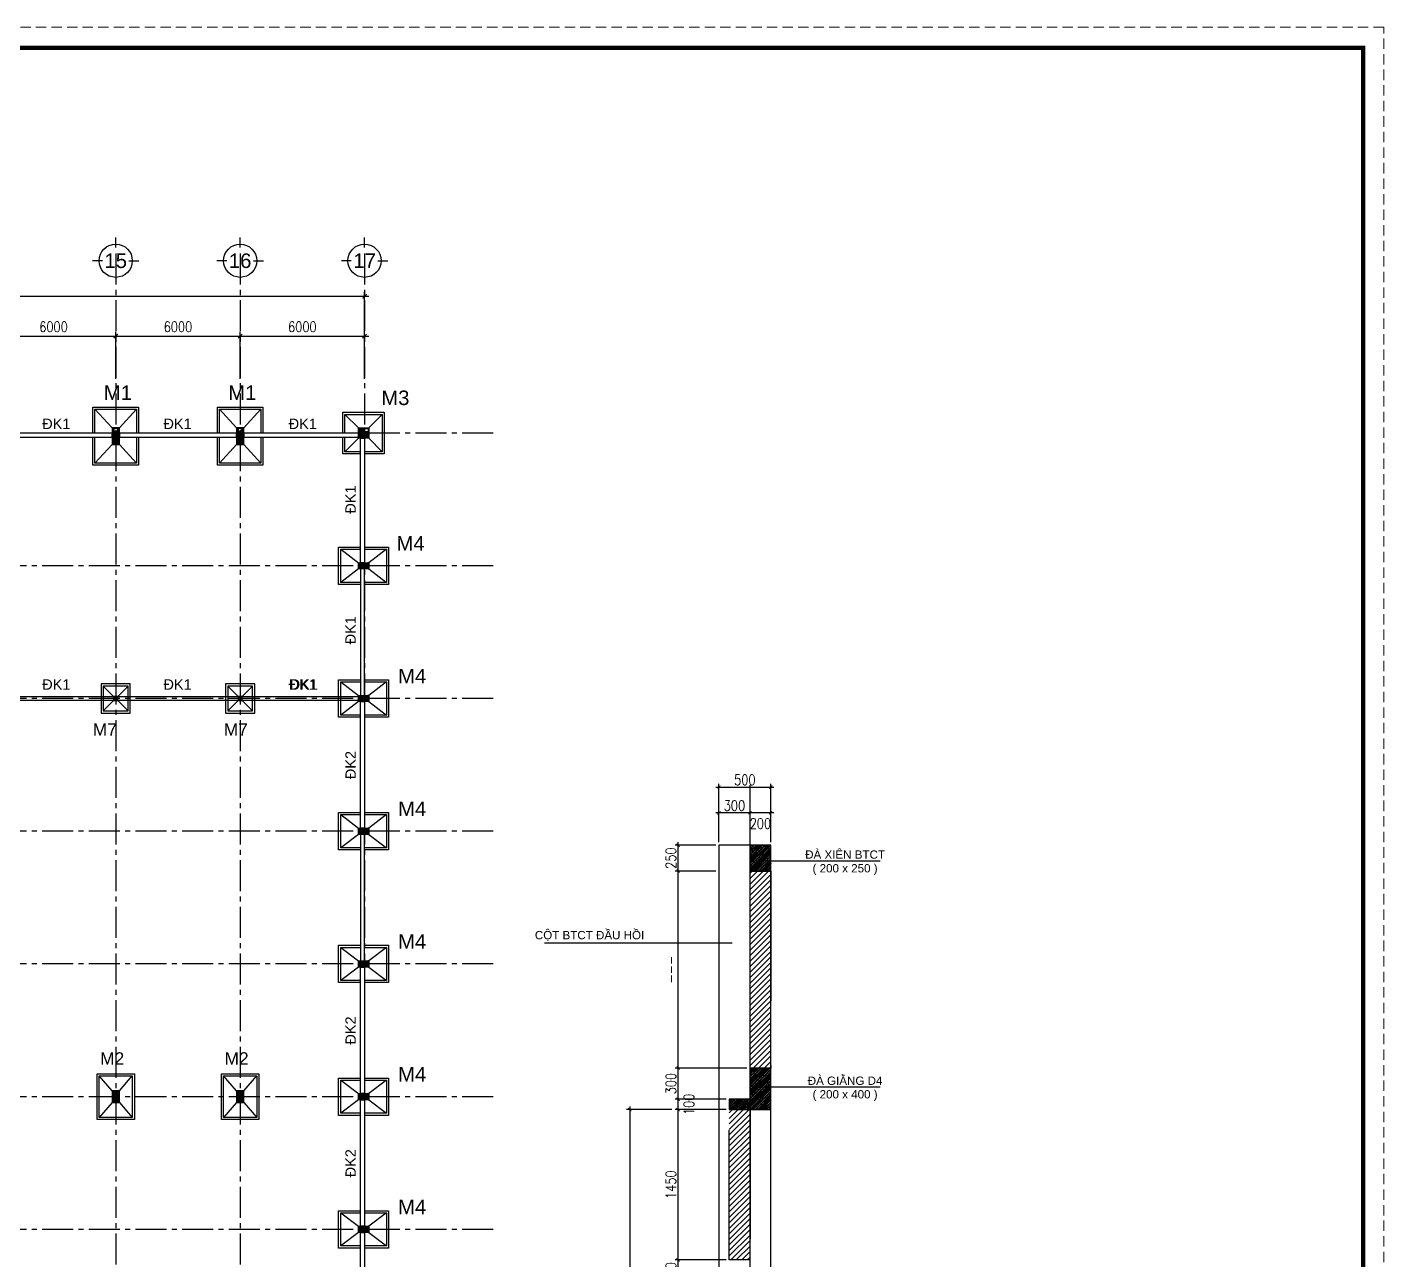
# Model space of a CAD drawing. Header units: inches. Extents: x 651127 to 1529722, y 768575 to 1021311.
# Drawn here: x 753903 to 819327, y 831497 to 890941 of the extents above; entities that cross this region are included whole.
import ezdxf
from ezdxf.enums import TextEntityAlignment as Align

# ---------------------------------------------------------------- set-up
doc = ezdxf.new("R2010")
doc.units = ezdxf.units.IN
doc.header["$LTSCALE"] = 1000
doc.header["$MEASUREMENT"] = 0
for name, pattern in [('CENTER2', [1.125, 0.75, -0.125, 0.125, -0.125]), ('DASHDOT', [25.4, 12.7, -6.35, 0, -6.35]), ('HIDDEN', [0.375, 0.25, -0.125])]:
    doc.linetypes.add(name, pattern=pattern)
doc.layers.get('DEFPOINTS').update_dxf_attribs({"color": 8, "lineweight": 9})
for name, color, linetype in [('DWGshare.com_1', 7, 'Continuous'), ('DWGshare.com_10', 7, 'Continuous'), ('DWGshare.com_11', 143, 'Continuous'), ('DWGshare.com_15', 1, 'Continuous'), ('DWGshare.com_16', 2, 'Continuous'), ('DWGshare.com_19', 136, 'Continuous'), ('DWGshare.com_25', 154, 'Continuous'), ('DWGshare.com_3', 7, 'Continuous'), ('DWGshare.com_4', 8, 'CENTER2'), ('DWGshare.com_43', 61, 'HIDDEN'), ('DWGshare.com_6', 40, 'Continuous')]:
    doc.layers.add(name, color=color, linetype=linetype)
doc.layers.add('DWGshare.com_23', color=147, linetype='Continuous', lineweight=0)
doc.styles.add('DWGshare.com_14', font='romans.shx', dxfattribs={"width": 0.8})
doc.styles.add('DWGshare.com_2', font='VHELVEB.TTF')
doc.styles.add('DWGshare.com_4', font='romans.shx', dxfattribs={"width": 0.8})
doc.styles.add('DWGshare.com_6', font='VHELVEN.TTF')
doc.styles.add('DWGshare.com_8', font='VHELVEB.TTF')
doc.dimstyles.new('DWGshare.com_12', dxfattribs={"dimscale": 100, "dimtxt": 2, "dimasz": 1.5, "dimexe": 1.5, "dimexo": 1.5, "dimgap": 1, "dimtad": 1, "dimdec": 0, "dimlfac": 0.2, "dimzin": 0, "dimdsep": 46, "dimtxsty": 'DWGshare.com_14', "dimblk": 'DWGshare.com_1', "dimcen": 3, "dimdle": 1.5, "dimclrd": 256, "dimclre": 256, "dimclrt": 7, "dimadec": 0, "dimazin": 0, "dimtfac": 1, "dimtdec": 0, "dimtix": 1, "dimtmove": 2, "dimatfit": 3, "dimfxl": 1, "dimtolj": 1, "dimtzin": 0, "dimarcsym": 0})
doc.dimstyles.new('DWGshare.com_5', dxfattribs={"dimscale": 200, "dimtxt": 2.5, "dimasz": 1, "dimexe": 1, "dimexo": 1.5, "dimgap": 1, "dimtad": 1, "dimdec": 0, "dimzin": 0, "dimdsep": 46, "dimtxsty": 'DWGshare.com_4', "dimblk": 'DWGshare.com_1', "dimcen": 1.5, "dimdle": 1, "dimclrd": 256, "dimclre": 256, "dimclrt": 7, "dimadec": 0, "dimazin": 0, "dimtfac": 1, "dimtdec": 0, "dimtix": 1, "dimtmove": 2, "dimatfit": 3, "dimfxl": 1, "dimtolj": 1, "dimtzin": 0, "dimarcsym": 0})
pattern_1 = [(315, (1266211.912, 838424.317), (-26.5165043, -26.5165043), [])]

# ---------------------------------------------------------------- blocks, each defined once
blk = doc.blocks.new('DWGshare.com_1')
at = {"color": 0, "linetype": 'ByBlock', "const_width": 0.3}
blk.add_lwpolyline([(-0.5, -0.5), (0.5, 0.5)], dxfattribs=at)
blk = doc.blocks.new('*D93')
at = {"layer": 'DEFPOINTS', "color": 0, "transparency": 16777216}
for p in [(770175, 877960), (770175, 873975), (674175, 872456)]:
    blk.add_point(p, dxfattribs=at)
at = {"layer": 'DWGshare.com_23', "lineweight": -2, "transparency": 16777216}
for p, q in [((674175, 872756), (674175, 878160)), ((770175, 874275), (770175, 878160)), ((673975, 877960), (770375, 877960))]:
    blk.add_line(p, q, dxfattribs=at)
at = {"layer": 'DWGshare.com_23', "lineweight": -2, "transparency": 16777216, "xscale": 200, "yscale": 200, "zscale": 200, "rotation": 180}
blk.add_blockref('DWGshare.com_1', (674175, 877960), dxfattribs=at)
at = {"layer": 'DWGshare.com_23', "lineweight": -2, "transparency": 16777216, "xscale": 200, "yscale": 200, "zscale": 200}
blk.add_blockref('DWGshare.com_1', (770175, 877960), dxfattribs=at)
at = {"layer": 'DWGshare.com_23', "color": 7, "transparency": 16777216, "insert": (737520, 878517), "char_height": 500, "attachment_point": 5, "style": 'DWGshare.com_4'}
blk.add_mtext('\\A1;96000', dxfattribs=at)
blk = doc.blocks.new('*D104')
at = {"layer": 'DEFPOINTS', "color": 0, "transparency": 16777216}
for p in [(758175, 876041), (752175, 873675), (758175, 873675)]:
    blk.add_point(p, dxfattribs=at)
at = {"layer": 'DWGshare.com_23', "lineweight": -2, "transparency": 16777216}
for p, q in [((751975, 876041), (758375, 876041)), ((752175, 873975), (752175, 876241)), ((758175, 873975), (758175, 876241))]:
    blk.add_line(p, q, dxfattribs=at)
at = {"layer": 'DWGshare.com_23', "lineweight": -2, "transparency": 16777216, "xscale": 200, "yscale": 200, "zscale": 200, "rotation": 180}
blk.add_blockref('DWGshare.com_1', (752175, 876041), dxfattribs=at)
at = {"layer": 'DWGshare.com_23', "lineweight": -2, "transparency": 16777216, "xscale": 200, "yscale": 200, "zscale": 200}
blk.add_blockref('DWGshare.com_1', (758175, 876041), dxfattribs=at)
at = {"layer": 'DWGshare.com_23', "color": 7, "transparency": 16777216, "insert": (755175, 876491), "char_height": 500, "attachment_point": 5, "style": 'DWGshare.com_4'}
blk.add_mtext('\\A1;6000', dxfattribs=at)
blk = doc.blocks.new('*D105')
at = {"layer": 'DEFPOINTS', "color": 0, "transparency": 16777216}
for p in [(764175, 876041), (758175, 873675), (764175, 873675)]:
    blk.add_point(p, dxfattribs=at)
at = {"layer": 'DWGshare.com_23', "lineweight": -2, "transparency": 16777216}
for p, q in [((757975, 876041), (764375, 876041)), ((758175, 873975), (758175, 876241)), ((764175, 873975), (764175, 876241))]:
    blk.add_line(p, q, dxfattribs=at)
at = {"layer": 'DWGshare.com_23', "lineweight": -2, "transparency": 16777216, "xscale": 200, "yscale": 200, "zscale": 200, "rotation": 180}
blk.add_blockref('DWGshare.com_1', (758175, 876041), dxfattribs=at)
at = {"layer": 'DWGshare.com_23', "lineweight": -2, "transparency": 16777216, "xscale": 200, "yscale": 200, "zscale": 200}
blk.add_blockref('DWGshare.com_1', (764175, 876041), dxfattribs=at)
at = {"layer": 'DWGshare.com_23', "color": 7, "transparency": 16777216, "insert": (761175, 876491), "char_height": 500, "attachment_point": 5, "style": 'DWGshare.com_4'}
blk.add_mtext('\\A1;6000', dxfattribs=at)
blk = doc.blocks.new('*D106')
at = {"layer": 'DEFPOINTS', "color": 0, "transparency": 16777216}
for p in [(770175, 876041), (764175, 873675), (770175, 873675)]:
    blk.add_point(p, dxfattribs=at)
at = {"layer": 'DWGshare.com_23', "lineweight": -2, "transparency": 16777216}
for p, q in [((763975, 876041), (770375, 876041)), ((764175, 873975), (764175, 876241)), ((770175, 873975), (770175, 876241))]:
    blk.add_line(p, q, dxfattribs=at)
at = {"layer": 'DWGshare.com_23', "lineweight": -2, "transparency": 16777216, "xscale": 200, "yscale": 200, "zscale": 200, "rotation": 180}
blk.add_blockref('DWGshare.com_1', (764175, 876041), dxfattribs=at)
at = {"layer": 'DWGshare.com_23', "lineweight": -2, "transparency": 16777216, "xscale": 200, "yscale": 200, "zscale": 200}
blk.add_blockref('DWGshare.com_1', (770175, 876041), dxfattribs=at)
at = {"layer": 'DWGshare.com_23', "color": 7, "transparency": 16777216, "insert": (767175, 876491), "char_height": 500, "attachment_point": 5, "style": 'DWGshare.com_4'}
blk.add_mtext('\\A1;6000', dxfattribs=at)
blk = doc.blocks.new('DWGshare.com_2')
for p, q in [((0, 320), (0, 560)), ((-320, 0), (-560, 0)), ((320, 0), (560, 0)), ((0, -320), (0, -560))]:
    blk.add_line(p, q)
blk.add_circle((0, 0), 400)
at = {"linetype": 'Continuous', "style": 'DWGshare.com_2'}
blk.add_attdef('2', text='', height=350, dxfattribs=at).set_placement((0, 0), align=Align.MIDDLE_CENTER)
blk = doc.blocks.new('*D1251')
at = {"layer": 'DEFPOINTS', "color": 0, "transparency": 16777216}
for p in [(785294, 831497), (787761, 831497), (787761, 830247)]:
    blk.add_point(p, dxfattribs=at)
at = {"layer": 'DWGshare.com_19', "lineweight": -2, "transparency": 16777216}
for p, q in [((785294, 830097), (785294, 831647)), ((787611, 831497), (785144, 831497)), ((787611, 830247), (785144, 830247))]:
    blk.add_line(p, q, dxfattribs=at)
at = {"layer": 'DWGshare.com_19', "lineweight": -2, "transparency": 16777216, "xscale": 150, "yscale": 150, "zscale": 150}
for p, rotation in [((785294, 831497), 90), ((785294, 830247), 270)]:
    blk.add_blockref('DWGshare.com_1', p, dxfattribs=dict(at, rotation=rotation))
at = {"layer": 'DWGshare.com_19', "color": 7, "transparency": 16777216, "insert": (784944, 830872), "char_height": 500, "attachment_point": 5, "rotation": 90, "style": 'DWGshare.com_14'}
blk.add_mtext('\\A1;250', dxfattribs=at)
blk = doc.blocks.new('*D1252')
at = {"layer": 'DEFPOINTS', "color": 0, "transparency": 16777216}
for p in [(785294, 838747), (787761, 838747), (787761, 831497)]:
    blk.add_point(p, dxfattribs=at)
at = {"layer": 'DWGshare.com_19', "lineweight": -2, "transparency": 16777216}
for p, q in [((787611, 838747), (785144, 838747)), ((785294, 831347), (785294, 838897)), ((787611, 831497), (785144, 831497))]:
    blk.add_line(p, q, dxfattribs=at)
at = {"layer": 'DWGshare.com_19', "lineweight": -2, "transparency": 16777216, "xscale": 150, "yscale": 150, "zscale": 150}
for p, rotation in [((785294, 838747), 90), ((785294, 831497), 270)]:
    blk.add_blockref('DWGshare.com_1', p, dxfattribs=dict(at, rotation=rotation))
at = {"layer": 'DWGshare.com_19', "color": 7, "transparency": 16777216, "insert": (784944, 835122), "char_height": 500, "attachment_point": 5, "rotation": 90, "style": 'DWGshare.com_14'}
blk.add_mtext('\\A1;1450', dxfattribs=at)
blk = doc.blocks.new('*D1259')
at = {"layer": 'DEFPOINTS', "color": 0, "transparency": 16777216}
for p in [(785294, 839247), (787761, 839247), (787761, 838747)]:
    blk.add_point(p, dxfattribs=at)
at = {"layer": 'DWGshare.com_19', "lineweight": -2, "transparency": 16777216}
for p, q in [((785294, 838597), (785294, 839397)), ((787611, 839247), (785144, 839247)), ((787611, 838747), (785144, 838747))]:
    blk.add_line(p, q, dxfattribs=at)
at = {"layer": 'DWGshare.com_19', "lineweight": -2, "transparency": 16777216, "xscale": 150, "yscale": 150, "zscale": 150}
for p, rotation in [((785294, 839247), 90), ((785294, 838747), 270)]:
    blk.add_blockref('DWGshare.com_1', p, dxfattribs=dict(at, rotation=rotation))
at = {"layer": 'DWGshare.com_19', "color": 7, "transparency": 16777216, "insert": (785812, 838997), "char_height": 500, "attachment_point": 5, "rotation": 90, "style": 'DWGshare.com_14'}
blk.add_mtext('\\A1;100', dxfattribs=at)
blk = doc.blocks.new('*D1260')
at = {"layer": 'DEFPOINTS', "color": 0, "transparency": 16777216}
for p in [(785294, 840747), (788761, 840747), (787761, 839247)]:
    blk.add_point(p, dxfattribs=at)
at = {"layer": 'DWGshare.com_19', "lineweight": -2, "transparency": 16777216}
for p, q in [((788611, 840747), (785144, 840747)), ((785294, 839097), (785294, 840897)), ((787611, 839247), (785144, 839247))]:
    blk.add_line(p, q, dxfattribs=at)
at = {"layer": 'DWGshare.com_19', "lineweight": -2, "transparency": 16777216, "xscale": 150, "yscale": 150, "zscale": 150}
for p, rotation in [((785294, 840747), 90), ((785294, 839247), 270)]:
    blk.add_blockref('DWGshare.com_1', p, dxfattribs=dict(at, rotation=rotation))
at = {"layer": 'DWGshare.com_19', "color": 7, "transparency": 16777216, "insert": (784944, 839997), "char_height": 500, "attachment_point": 5, "rotation": 90, "style": 'DWGshare.com_14'}
blk.add_mtext('\\A1;300', dxfattribs=at)
blk = doc.blocks.new('*D1261')
at = {"layer": 'DEFPOINTS', "color": 0, "transparency": 16777216}
for p in [(785294, 850244), (787261, 850244), (788761, 840747)]:
    blk.add_point(p, dxfattribs=at)
at = {"layer": 'DWGshare.com_19', "lineweight": -2, "transparency": 16777216}
for p, q in [((787111, 850244), (785144, 850244)), ((785294, 840597), (785294, 850394)), ((788611, 840747), (785144, 840747))]:
    blk.add_line(p, q, dxfattribs=at)
at = {"layer": 'DWGshare.com_19', "lineweight": -2, "transparency": 16777216, "xscale": 150, "yscale": 150, "zscale": 150}
for p, rotation in [((785294, 850244), 90), ((785294, 840747), 270)]:
    blk.add_blockref('DWGshare.com_1', p, dxfattribs=dict(at, rotation=rotation))
at = {"layer": 'DWGshare.com_19', "color": 7, "transparency": 16777216, "insert": (784944, 845495), "char_height": 500, "attachment_point": 5, "rotation": 90, "style": 'DWGshare.com_14'}
blk.add_mtext('\\A1;---', dxfattribs=at)
blk = doc.blocks.new('*D1262')
at = {"layer": 'DEFPOINTS', "color": 0, "transparency": 16777216}
for p in [(785294, 851494), (787261, 851494), (787111, 850244)]:
    blk.add_point(p, dxfattribs=at)
at = {"layer": 'DWGshare.com_19', "lineweight": -2, "transparency": 16777216}
for p, q in [((787111, 851494), (785144, 851494)), ((785294, 850094), (785294, 851644)), ((786961, 850244), (785144, 850244))]:
    blk.add_line(p, q, dxfattribs=at)
at = {"layer": 'DWGshare.com_19', "lineweight": -2, "transparency": 16777216, "xscale": 150, "yscale": 150, "zscale": 150}
for p, rotation in [((785294, 851494), 90), ((785294, 850244), 270)]:
    blk.add_blockref('DWGshare.com_1', p, dxfattribs=dict(at, rotation=rotation))
at = {"layer": 'DWGshare.com_19', "color": 7, "transparency": 16777216, "insert": (784944, 850869), "char_height": 500, "attachment_point": 5, "rotation": 90, "style": 'DWGshare.com_14'}
blk.add_mtext('\\A1;250', dxfattribs=at)
blk = doc.blocks.new('*D1264')
at = {"layer": 'DEFPOINTS', "color": 0, "transparency": 16777216}
for p in [(788761, 853052), (788761, 851399), (789761, 851494)]:
    blk.add_point(p, dxfattribs=at)
at = {"layer": 'DWGshare.com_19', "lineweight": -2, "transparency": 16777216}
for p, q in [((788761, 851549), (788761, 853202)), ((789761, 851644), (789761, 853202)), ((789911, 853052), (788611, 853052))]:
    blk.add_line(p, q, dxfattribs=at)
at = {"layer": 'DWGshare.com_19', "lineweight": -2, "transparency": 16777216, "xscale": 150, "yscale": 150, "zscale": 150, "rotation": 180}
blk.add_blockref('DWGshare.com_1', (788761, 853052), dxfattribs=at)
at = {"layer": 'DWGshare.com_19', "lineweight": -2, "transparency": 16777216, "xscale": 150, "yscale": 150, "zscale": 150}
blk.add_blockref('DWGshare.com_1', (789761, 853052), dxfattribs=at)
at = {"layer": 'DWGshare.com_19', "color": 7, "transparency": 16777216, "insert": (789261, 852538), "char_height": 500, "attachment_point": 5, "style": 'DWGshare.com_14'}
blk.add_mtext('\\A1;200', dxfattribs=at)
blk = doc.blocks.new('*D1265')
at = {"layer": 'DEFPOINTS', "color": 0, "transparency": 16777216}
for p in [(787261, 853052), (787261, 851494), (788761, 851399)]:
    blk.add_point(p, dxfattribs=at)
at = {"layer": 'DWGshare.com_19', "lineweight": -2, "transparency": 16777216}
for p, q in [((787261, 851644), (787261, 853202)), ((788761, 851549), (788761, 853202)), ((788911, 853052), (787111, 853052))]:
    blk.add_line(p, q, dxfattribs=at)
at = {"layer": 'DWGshare.com_19', "lineweight": -2, "transparency": 16777216, "xscale": 150, "yscale": 150, "zscale": 150, "rotation": 180}
blk.add_blockref('DWGshare.com_1', (787261, 853052), dxfattribs=at)
at = {"layer": 'DWGshare.com_19', "lineweight": -2, "transparency": 16777216, "xscale": 150, "yscale": 150, "zscale": 150}
blk.add_blockref('DWGshare.com_1', (788761, 853052), dxfattribs=at)
at = {"layer": 'DWGshare.com_19', "color": 7, "transparency": 16777216, "insert": (788011, 853402), "char_height": 500, "attachment_point": 5, "style": 'DWGshare.com_14'}
blk.add_mtext('\\A1;300', dxfattribs=at)
blk = doc.blocks.new('*D1253')
at = {"layer": 'DEFPOINTS', "color": 0, "transparency": 16777216}
for p in [(789761, 854295), (787261, 851644), (789761, 851644)]:
    blk.add_point(p, dxfattribs=at)
at = {"layer": 'DWGshare.com_19', "lineweight": -2, "transparency": 16777216}
for p, q in [((787261, 851794), (787261, 854445)), ((789761, 851794), (789761, 854445)), ((787111, 854295), (789911, 854295))]:
    blk.add_line(p, q, dxfattribs=at)
at = {"layer": 'DWGshare.com_19', "lineweight": -2, "transparency": 16777216, "xscale": 150, "yscale": 150, "zscale": 150, "rotation": 180}
blk.add_blockref('DWGshare.com_1', (787261, 854295), dxfattribs=at)
at = {"layer": 'DWGshare.com_19', "lineweight": -2, "transparency": 16777216, "xscale": 150, "yscale": 150, "zscale": 150}
blk.add_blockref('DWGshare.com_1', (789761, 854295), dxfattribs=at)
at = {"layer": 'DWGshare.com_19', "color": 7, "transparency": 16777216, "insert": (788511, 854645), "char_height": 500, "attachment_point": 5, "style": 'DWGshare.com_14'}
blk.add_mtext('\\A1;500', dxfattribs=at)
blk = doc.blocks.new('*D1254')
at = {"layer": 'DEFPOINTS', "color": 0, "transparency": 16777216}
for p in [(785144, 838747), (782963, 793747), (784157, 793747)]:
    blk.add_point(p, dxfattribs=at)
at = {"layer": 'DWGshare.com_19', "lineweight": -2, "transparency": 16777216}
for p, q in [((784994, 838747), (782813, 838747)), ((782963, 838897), (782963, 793597)), ((784007, 793747), (782813, 793747))]:
    blk.add_line(p, q, dxfattribs=at)
at = {"layer": 'DWGshare.com_19', "lineweight": -2, "transparency": 16777216, "xscale": 150, "yscale": 150, "zscale": 150}
for p, rotation in [((782963, 838747), 90), ((782963, 793747), 270)]:
    blk.add_blockref('DWGshare.com_1', p, dxfattribs=dict(at, rotation=rotation))
at = {"layer": 'DWGshare.com_19', "color": 7, "transparency": 16777216, "insert": (782613, 816247), "char_height": 500, "attachment_point": 5, "rotation": 90, "style": 'DWGshare.com_14'}
blk.add_mtext('\\A1;9000', dxfattribs=at)

msp = doc.modelspace()

# ---------------------------------------------------------------- hatches: boundary and pattern name
at = {"layer": 'DWGshare.com_25'}
h = msp.add_hatch(dxfattribs=at)
h.set_pattern_fill('ANSI31', color=256, scale=300, style=0)
h.set_pattern_definition(pattern_1)
h.paths.add_polyline_path([(758349.6, 871166.6), (758349.6, 870816.6), (758174.6, 870816.6), (758174.6, 871366.6), (758349.6, 871366.6)])
h.paths.add_polyline_path([(758174.6, 870816.6), (757999.6, 870816.6), (757999.6, 871366.6), (758174.6, 871366.6)])
h.paths.add_polyline_path([(758174.6, 871435.5), (758174.6, 871366.6), (757999.6, 871366.6), (757999.6, 871616.6), (758174.6, 871616.6), (758174.6, 871602.9, 0.3909923), (758097.3, 871519.2, 0.3909923)])
h.paths.add_polyline_path([(758349.6, 871366.6), (758174.6, 871366.6), (758174.6, 871435.5, 0.4378225), (758265.3, 871519.2, 0.4378225), (758174.6, 871602.9), (758174.6, 871616.6), (758349.6, 871616.6)])
h = msp.add_hatch(dxfattribs=at)
h.set_pattern_fill('ANSI31', color=256, scale=300, style=0)
h.set_pattern_definition(pattern_1)
h.paths.add_polyline_path([(764349.6, 871166.6), (764349.6, 870816.6), (764174.6, 870816.6), (764174.6, 871366.6), (764349.6, 871366.6)])
h.paths.add_polyline_path([(764174.6, 870816.6), (763999.6, 870816.6), (763999.6, 871366.6), (764174.6, 871366.6)])
h.paths.add_polyline_path([(764174.6, 871366.6), (763999.6, 871366.6), (763999.6, 871616.6), (764174.6, 871616.6), (764174.6, 871603.1, 0.4232005), (764088, 871519.2, 0.4232005), (764174.6, 871435.2)])
h.paths.add_polyline_path([(764349.6, 871366.6), (764174.6, 871366.6), (764174.6, 871435.2, 0.4052834), (764256, 871519.2, 0.4052834), (764174.6, 871603.1), (764174.6, 871616.6), (764349.6, 871616.6)])
h = msp.add_hatch(dxfattribs=at)
h.set_pattern_fill('ANSI31', color=256, scale=300, angle=90, style=0)
h.set_pattern_definition([(135, (1236211.912, 840308.89), (-26.5165043, -26.5165043), [])])
h.paths.add_polyline_path([(770374.6, 871366.6), (769874.6, 871366.6), (769874.6, 871166.6), (769874.6, 871116.6), (770374.6, 871116.6)])
h.paths.add_polyline_path([(770374.6, 871616.6), (769874.6, 871616.6), (769874.6, 871366.6), (770374.6, 871366.6)])
h.paths.add_polyline_path([(770181.6, 871507.6, -1), (770349.6, 871507.6, -1)], flags=16)
h = msp.add_hatch(dxfattribs=at)
h.set_pattern_fill('ANSI31', color=256, scale=10, style=0)
h.set_pattern_definition([(135, (782033.913, 928104.532), (22.45064, 22.45064), [])])
h.paths.add_polyline_path([(770374.6, 864816.6), (769874.6, 864816.6), (769874.6, 865116.6), (770374.6, 865116.6)])
h = msp.add_hatch(dxfattribs=at)
h.set_pattern_fill('ANSI31', color=256, scale=10, angle=90, style=0)
h.set_pattern_definition([(135, (829857.244, 688608.084), (-22.4506403, -22.4506403), [])])
h.paths.add_polyline_path([(758074.6, 858466.6), (758274.6, 858466.6), (758274.6, 858666.6), (758074.6, 858666.6)])
h = msp.add_hatch(dxfattribs=at)
h.set_pattern_fill('ANSI31', color=256, scale=10, angle=90, style=0)
h.set_pattern_definition([(135, (835857.244, 688608.084), (-22.4506403, -22.4506403), [])])
h.paths.add_polyline_path([(764074.6, 858466.6), (764274.6, 858466.6), (764274.6, 858666.6), (764074.6, 858666.6)])
h = msp.add_hatch(dxfattribs=at)
h.set_pattern_fill('ANSI31', color=256, scale=10, style=0)
h.set_pattern_definition([(135, (782033.913, 921704.532), (22.45064, 22.45064), [])])
h.paths.add_polyline_path([(770374.6, 858416.6), (769874.6, 858416.6), (769874.6, 858716.6), (770374.6, 858716.6)])
h = msp.add_hatch(dxfattribs=at)
h.set_pattern_fill('ANSI31', color=256, scale=10, style=0)
h.set_pattern_definition([(135, (782033.913, 915304.532), (22.45064, 22.45064), [])])
h.paths.add_polyline_path([(770374.6, 852016.6), (769874.6, 852016.6), (769874.6, 852316.6), (770374.6, 852316.6)])
h = msp.add_hatch(dxfattribs=at)
h.set_pattern_fill('AR-CONC', color=256, scale=25, style=0)
h.set_pattern_definition([(50, (562202.8, 1163438.3), (179.315046, -15.688034), [18.75, -206.25]), (355, (562202.8, 1163438.3), (-34.68783, 188.04803), [15, -165]), (100.4514, (562217.74, 1163437), (144.627345, 172.359886), [15.93505, -175.28553]), (46.1842, (562202.8, 1163488.3), (266.81026, -41.37975), [28.125, -309.375]), (96.6356, (562225.03, 1163484.85), (233.66568, 243.52947), [23.90257, -262.92825]), (351.1842, (562202.8, 1163488.3), (233.66549, 243.52965), [22.5, -247.5]), (21, (562227.8, 1163475.8), (149.226763, -100.65472), [18.75, -206.25]), (326, (562227.8, 1163475.8), (60.82883, 181.28751), [15, -165]), (71.4514, (562240.23, 1163467.41), (210.05566, 80.632624), [15.93505, -175.28553]), (37.5, (562202.8, 1163438.3), (3.039964, 83.223463), [0, -163, 0, -167.5, 0, -165.625]), (7.5, (562202.8, 1163438.3), (65.767384, 98.602928), [0, -95.5, 0, -159.25, 0, -63.125]), (327.5, (562147.05, 1163438.3), (133.455609, -5.638718), [0, -62.5, 0, -195, 0, -258.75]), (317.5, (562122.05, 1163438.3), (145.796542, 25.026246), [0, -81.25, 0, -129.5, 0, -183.75])])
h.paths.add_polyline_path([(789761, 851493.6), (788761, 851493.6), (788761, 850243.6), (789761, 850243.6)])
h = msp.add_hatch(dxfattribs=at)
h.set_pattern_fill('ANSI32', color=256, scale=250, style=0)
h.set_pattern_definition([(45, (562202.8, 1163438.3), (-66.29126, 66.29126), []), (45, (562246.99, 1163438.3), (-66.29126, 66.29126), [])])
h.paths.add_polyline_path([(788761, 851493.6), (788761, 850243.6), (789761, 850243.6), (789761, 851493.6)])
h = msp.add_hatch(dxfattribs=at)
h.set_pattern_fill('ANSI31', color=256, scale=1500, style=0)
h.set_pattern_definition([(45, (557304.6, 1121708.22), (-132.58252, 132.58252), [])])
h.paths.add_polyline_path([(788761, 850243.6), (789761, 850243.6), (789761, 840747.3), (788761, 840747.3)])
h = msp.add_hatch(dxfattribs=at)
h.set_pattern_fill('ANSI31', color=256, scale=10, style=0)
h.set_pattern_definition([(135, (782033.913, 908904.532), (22.45064, 22.45064), [])])
h.paths.add_polyline_path([(770374.6, 845616.6), (769874.6, 845616.6), (769874.6, 845916.6), (770374.6, 845916.6)])
h = msp.add_hatch(dxfattribs=at)
h.set_pattern_fill('AR-CONC', color=256, scale=25, style=0)
h.set_pattern_definition([(50, (562202.8, 1151691.93), (179.315046, -15.688034), [18.75, -206.25]), (355, (562202.8, 1151691.93), (-34.68783, 188.04803), [15, -165]), (100.4514, (562217.74, 1151690.62), (144.627345, 172.359886), [15.93505, -175.28553]), (46.1842, (562202.8, 1151741.93), (266.81026, -41.37975), [28.125, -309.375]), (96.6356, (562225.03, 1151738.48), (233.66568, 243.52947), [23.90257, -262.92825]), (351.1842, (562202.8, 1151741.93), (233.66549, 243.52965), [22.5, -247.5]), (21, (562227.8, 1151729.43), (149.226763, -100.65472), [18.75, -206.25]), (326, (562227.8, 1151729.43), (60.82883, 181.28751), [15, -165]), (71.4514, (562240.23, 1151721.04), (210.05566, 80.632624), [15.93505, -175.28553]), (37.5, (562202.8, 1151691.93), (3.039964, 83.223463), [0, -163, 0, -167.5, 0, -165.625]), (7.5, (562202.8, 1151691.93), (65.767384, 98.602928), [0, -95.5, 0, -159.25, 0, -63.125]), (327.5, (562147.05, 1151691.93), (133.455609, -5.638718), [0, -62.5, 0, -195, 0, -258.75]), (317.5, (562122.05, 1151691.93), (145.796542, 25.026246), [0, -81.25, 0, -129.5, 0, -183.75])])
h.paths.add_polyline_path([(789761, 840747.3), (788761, 840747.3), (788761, 838747.3), (789761, 838747.3)])
h = msp.add_hatch(dxfattribs=at)
h.set_pattern_fill('ANSI32', color=256, scale=250, style=0)
h.set_pattern_definition([(45, (562202.8, 1151691.93), (-66.29126, 66.29126), []), (45, (562246.99, 1151691.93), (-66.29126, 66.29126), [])])
h.paths.add_polyline_path([(789761, 840747.3), (788761, 840747.3), (788761, 838747.3), (789761, 838747.3)])
h = msp.add_hatch(dxfattribs=at)
h.set_pattern_fill('ANSI31', color=256, scale=10, angle=90, style=0)
h.set_pattern_definition([(135, (829932.244, 669583.084), (-22.4506403, -22.4506403), [])])
h.paths.add_polyline_path([(758349.6, 839641.6), (757999.6, 839641.6), (757999.6, 839091.6), (758349.6, 839091.6)])
h = msp.add_hatch(dxfattribs=at)
h.set_pattern_fill('ANSI31', color=256, scale=10, angle=90, style=0)
h.set_pattern_definition([(135, (835932.244, 669583.084), (-22.4506403, -22.4506403), [])])
h.paths.add_polyline_path([(764349.6, 839641.6), (763999.6, 839641.6), (763999.6, 839091.6), (764349.6, 839091.6)])
h = msp.add_hatch(dxfattribs=at)
h.set_pattern_fill('ANSI31', color=256, scale=10, style=0)
h.set_pattern_definition([(135, (782033.913, 902504.532), (22.45064, 22.45064), [])])
h.paths.add_polyline_path([(770374.6, 839216.6), (769874.6, 839216.6), (769874.6, 839516.6), (770374.6, 839516.6)])
h = msp.add_hatch(dxfattribs=at)
h.set_pattern_fill('ANSI32', color=256, scale=250, style=0)
h.set_pattern_definition([(45, (556304.61, 1111208.22), (-66.29126, 66.29126), []), (45, (556348.8, 1111208.22), (-66.29126, 66.29126), [])])
h.paths.add_polyline_path([(788761, 838747.3), (788761, 839247.3), (787761, 839247.3), (787761, 838747.3)])
h = msp.add_hatch(dxfattribs=at)
h.set_pattern_fill('AR-CONC', color=256, scale=25, style=0)
h.set_pattern_definition([(50, (556304.6, 1111208.22), (179.315046, -15.688034), [18.75, -206.25]), (355, (556304.6, 1111208.22), (-34.68783, 188.04803), [15, -165]), (100.4514, (556319.55, 1111206.91), (144.627345, 172.359886), [15.93505, -175.28553]), (46.1842, (556304.6, 1111258.22), (266.81026, -41.37975), [28.125, -309.375]), (96.6356, (556326.84, 1111254.77), (233.66568, 243.52947), [23.90257, -262.92825]), (351.1842, (556304.6, 1111258.22), (233.66549, 243.52965), [22.5, -247.5]), (21, (556329.6, 1111245.72), (149.22676, -100.65472), [18.75, -206.25]), (326, (556329.6, 1111245.72), (60.82883, 181.28751), [15, -165]), (71.4514, (556342.04, 1111237.33), (210.05566, 80.63262), [15.93505, -175.28553]), (37.5, (556304.607, 1111208.22), (3.039964, 83.223463), [0, -163, 0, -167.5, 0, -165.625]), (7.5, (556304.61, 1111208.22), (65.767384, 98.602928), [0, -95.5, 0, -159.25, 0, -63.125]), (327.5, (556248.857, 1111208.22), (133.455609, -5.638718), [0, -62.5, 0, -195, 0, -258.75]), (317.5, (556223.86, 1111208.22), (145.796542, 25.026246), [0, -81.25, 0, -129.5, 0, -183.75])])
h.paths.add_polyline_path([(787761, 838747.3), (788761, 838747.3), (788761, 839247.3), (787761, 839247.3)])
h = msp.add_hatch(dxfattribs=at)
h.set_pattern_fill('ANSI31', color=256, scale=1500, style=0)
h.set_pattern_definition([(45, (556304.6, 1111208.22), (-132.58252, 132.58252), [])])
h.paths.add_polyline_path([(787761, 838747.3), (788761, 838747.3), (788761, 831497.3), (787761, 831497.3)])
h = msp.add_hatch(dxfattribs=at)
h.set_pattern_fill('ANSI31', color=256, scale=10, style=0)
h.set_pattern_definition([(135, (782033.913, 896104.532), (22.45064, 22.45064), [])])
h.paths.add_polyline_path([(770374.6, 832816.6), (769874.6, 832816.6), (769874.6, 833116.6), (770374.6, 833116.6)])

# ---------------------------------------------------------------- linework, layer by layer
at = {"layer": 'DEFPOINTS', "linetype": 'HIDDEN', "ltscale": 2}
msp.add_lwpolyline([(651126.5, 772140.9), (819326.5, 772140.9), (819326.5, 890940.9), (651126.5, 890940.9)], close=True, dxfattribs=at)
at = {"layer": 'DWGshare.com_1', "const_width": 200}
msp.add_lwpolyline([(655126.5, 773140.9), (818326.5, 773140.9), (818326.5, 889940.9), (655126.5, 889940.9)], close=True, dxfattribs=at)
at = {"layer": 'DWGshare.com_11', "linetype": 'DASHDOT', "ltscale": 25}
msp.add_line((788761, 785121.9), (788761, 854380.2), dxfattribs=at)
at = {"layer": 'DWGshare.com_11'}
for points in [[(757074.6, 871416.6), (757074.6, 872616.6), (759274.6, 872616.6), (759274.6, 871416.6)], [(763074.6, 871416.6), (763074.6, 872616.6), (765274.6, 872616.6), (765274.6, 871416.6)], [(769124.6, 871366.6), (769124.6, 872366.6), (771124.6, 872366.6), (771124.6, 870366.6), (770174.6, 870366.6)], [(757074.6, 871366.6), (757074.6, 871416.6)], [(759274.6, 871166.6), (759274.6, 869816.6), (757074.6, 869816.6), (757074.6, 871166.6)], [(759274.6, 871416.6), (759274.6, 871366.6)], [(763074.6, 871366.6), (763074.6, 871416.6)], [(765274.6, 871166.6), (765274.6, 869816.6), (763074.6, 869816.6), (763074.6, 871166.6)], [(765274.6, 871416.6), (765274.6, 871366.6)], [(769974.6, 870366.6), (769124.6, 870366.6), (769124.6, 871166.6)], [(769974.6, 864066.6), (768924.6, 864066.6), (768924.6, 865866.6), (769974.6, 865866.6)], [(770174.6, 865866.6), (771324.6, 865866.6), (771324.6, 864066.6), (770174.6, 864066.6)], [(769974.6, 857666.6), (768924.6, 857666.6), (768924.6, 859466.6), (769974.6, 859466.6)], [(770174.6, 859466.6), (771324.6, 859466.6), (771324.6, 857666.6), (770174.6, 857666.6)], [(769974.6, 851266.6), (768924.6, 851266.6), (768924.6, 853066.6), (769974.6, 853066.6)], [(770174.6, 853066.6), (771324.6, 853066.6), (771324.6, 851266.6), (770174.6, 851266.6)], [(769974.6, 844866.6), (768924.6, 844866.6), (768924.6, 846666.6), (769974.6, 846666.6)], [(770174.6, 846666.6), (771324.6, 846666.6), (771324.6, 844866.6), (770174.6, 844866.6)], [(769974.6, 838466.6), (768924.6, 838466.6), (768924.6, 840266.6), (769974.6, 840266.6)], [(770174.6, 840266.6), (771324.6, 840266.6), (771324.6, 838466.6), (770174.6, 838466.6)], [(769974.6, 832066.6), (768924.6, 832066.6), (768924.6, 833866.6), (769974.6, 833866.6)], [(770174.6, 833866.6), (771324.6, 833866.6), (771324.6, 832066.6), (770174.6, 832066.6)]]:
    msp.add_lwpolyline(points, dxfattribs=at)
for points in [[(757474.6, 857866.6), (758874.6, 857866.6), (758874.6, 859266.6), (757474.6, 859266.6)], [(763474.6, 857866.6), (764874.6, 857866.6), (764874.6, 859266.6), (763474.6, 859266.6)], [(788761, 850243.6), (789761, 850243.6), (789761, 851493.6), (788761, 851493.6)], [(788761, 838747.3), (789761, 838747.3), (789761, 840747.3), (788761, 840747.3)], [(759074.6, 838266.6), (757274.6, 838266.6), (757274.6, 840466.6), (759074.6, 840466.6)], [(765074.6, 838266.6), (763274.6, 838266.6), (763274.6, 840466.6), (765074.6, 840466.6)], [(787761, 838747.3), (788761, 838747.3), (788761, 839247.3), (787761, 839247.3)]]:
    msp.add_lwpolyline(points, close=True, dxfattribs=at)
at = {"layer": 'DWGshare.com_15'}
for centre in [(758181.3, 871519.2), (764172, 871519.2), (770265.6, 871507.6)]:
    msp.add_circle(centre, 84, dxfattribs=at)
at = {"layer": 'DWGshare.com_3'}
for p, q in [((757999.6, 871616.6), (757174.6, 872516.6)), ((758349.6, 871616.6), (759174.6, 872516.6)), ((763999.6, 871616.6), (763174.6, 872516.6)), ((764349.6, 871616.6), (765174.6, 872516.6)), ((769224.6, 872266.6), (769874.6, 871616.6)), ((770374.6, 871616.6), (771024.6, 872266.6)), ((757999.6, 870816.6), (757174.6, 869916.6)), ((758349.6, 870816.6), (759174.6, 869916.6)), ((763999.6, 870816.6), (763174.6, 869916.6)), ((764349.6, 870816.6), (765174.6, 869916.6)), ((769874.6, 871116.6), (769224.6, 870466.6)), ((770374.6, 871116.6), (771024.6, 870466.6)), ((769024.6, 865766.6), (769874.6, 865116.6)), ((771224.6, 865766.6), (770374.6, 865116.6)), ((769874.6, 864816.6), (769024.6, 864166.6)), ((770374.6, 864816.6), (771224.6, 864166.6)), ((758074.6, 858666.6), (757574.6, 859166.6)), ((758274.6, 858666.6), (758774.6, 859166.6)), ((764074.6, 858666.6), (763574.6, 859166.6)), ((764274.6, 858666.6), (764774.6, 859166.6)), ((769024.6, 859366.6), (769874.6, 858716.6)), ((771224.6, 859366.6), (770374.6, 858716.6)), ((758074.6, 858466.6), (757574.6, 857966.6)), ((758274.6, 858466.6), (758774.6, 857966.6)), ((764074.6, 858466.6), (763574.6, 857966.6)), ((764274.6, 858466.6), (764774.6, 857966.6)), ((769874.6, 858416.6), (769024.6, 857766.6)), ((770374.6, 858416.6), (771224.6, 857766.6)), ((769024.6, 852966.6), (769874.6, 852316.6)), ((771224.6, 852966.6), (770374.6, 852316.6)), ((769874.6, 852016.6), (769024.6, 851366.6)), ((770374.6, 852016.6), (771224.6, 851366.6)), ((789761, 851493.6), (787261, 851493.6)), ((769024.6, 846566.6), (769874.6, 845916.6)), ((771224.6, 846566.6), (770374.6, 845916.6)), ((769874.6, 845616.6), (769024.6, 844966.6)), ((770374.6, 845616.6), (771224.6, 844966.6)), ((757999.6, 839641.6), (757374.6, 840366.6)), ((758349.6, 839641.6), (758974.6, 840366.6)), ((763999.6, 839641.6), (763374.6, 840366.6)), ((764349.6, 839641.6), (764974.6, 840366.6)), ((769024.6, 840166.6), (769874.6, 839516.6)), ((771224.6, 840166.6), (770374.6, 839516.6)), ((757999.6, 839091.6), (757374.6, 838366.6)), ((758349.6, 839091.6), (758974.6, 838366.6)), ((763999.6, 839091.6), (763374.6, 838366.6)), ((764349.6, 839091.6), (764974.6, 838366.6)), ((769874.6, 839216.6), (769024.6, 838566.6)), ((770374.6, 839216.6), (771224.6, 838566.6)), ((769024.6, 833766.6), (769874.6, 833116.6)), ((771224.6, 833766.6), (770374.6, 833116.6)), ((769874.6, 832816.6), (769024.6, 832166.6)), ((770374.6, 832816.6), (771224.6, 832166.6))]:
    msp.add_line(p, q, dxfattribs=at)
for points in [[(757174.6, 871416.6), (757174.6, 872516.6), (759174.6, 872516.6), (759174.6, 871416.6)], [(763174.6, 871416.6), (763174.6, 872516.6), (765174.6, 872516.6), (765174.6, 871416.6)], [(769224.6, 871366.6), (769224.6, 872266.6), (771024.6, 872266.6), (771024.6, 870466.6), (770174.6, 870466.6)], [(757174.6, 871366.6), (757174.6, 871416.6)], [(759174.6, 871166.6), (759174.6, 869916.6), (757174.6, 869916.6), (757174.6, 871166.6)], [(759174.6, 871416.6), (759174.6, 871366.6)], [(763174.6, 871366.6), (763174.6, 871416.6)], [(765174.6, 871166.6), (765174.6, 869916.6), (763174.6, 869916.6), (763174.6, 871166.6)], [(765174.6, 871416.6), (765174.6, 871366.6)], [(769974.6, 870466.6), (769224.6, 870466.6), (769224.6, 871166.6)], [(769974.6, 864166.6), (769024.6, 864166.6), (769024.6, 865766.6), (769974.6, 865766.6)], [(770174.6, 865766.6), (771224.6, 865766.6), (771224.6, 864166.6), (770174.6, 864166.6)], [(769974.6, 857766.6), (769024.6, 857766.6), (769024.6, 859366.6), (769974.6, 859366.6)], [(770174.6, 859366.6), (771224.6, 859366.6), (771224.6, 857766.6), (770174.6, 857766.6)], [(769974.6, 851366.6), (769024.6, 851366.6), (769024.6, 852966.6), (769974.6, 852966.6)], [(770174.6, 852966.6), (771224.6, 852966.6), (771224.6, 851366.6), (770174.6, 851366.6)], [(787261, 851493.6), (787261, 793497.3), (789761, 793497.3), (789761, 851493.6)], [(769974.6, 844966.6), (769024.6, 844966.6), (769024.6, 846566.6), (769974.6, 846566.6)], [(770174.6, 846566.6), (771224.6, 846566.6), (771224.6, 844966.6), (770174.6, 844966.6)], [(769974.6, 838566.6), (769024.6, 838566.6), (769024.6, 840166.6), (769974.6, 840166.6)], [(770174.6, 840166.6), (771224.6, 840166.6), (771224.6, 838566.6), (770174.6, 838566.6)], [(769974.6, 832166.6), (769024.6, 832166.6), (769024.6, 833766.6), (769974.6, 833766.6)], [(770174.6, 833766.6), (771224.6, 833766.6), (771224.6, 832166.6), (770174.6, 832166.6)]]:
    msp.add_lwpolyline(points, dxfattribs=at)
for points in [[(757999.6, 870816.6), (758349.6, 870816.6), (758349.6, 871616.6), (757999.6, 871616.6)], [(757999.6, 870816.6), (758349.6, 870816.6), (758349.6, 871616.6), (757999.6, 871616.6)], [(763999.6, 870816.6), (764349.6, 870816.6), (764349.6, 871616.6), (763999.6, 871616.6)], [(763999.6, 870816.6), (764349.6, 870816.6), (764349.6, 871616.6), (763999.6, 871616.6)], [(770374.6, 871116.6), (769874.6, 871116.6), (769874.6, 871616.6), (770374.6, 871616.6)], [(752349.6, 871166.6), (757999.6, 871166.6), (757999.6, 871366.6), (752349.6, 871366.6)], [(758349.6, 871166.6), (763999.6, 871166.6), (763999.6, 871366.6), (758349.6, 871366.6)], [(764349.6, 871166.6), (769999.6, 871166.6), (769999.6, 871366.6), (764349.6, 871366.6)], [(770174.6, 865116.6), (769974.6, 865116.6), (769974.6, 871116.6), (770174.6, 871116.6)], [(770374.6, 864816.6), (769874.6, 864816.6), (769874.6, 865116.6), (770374.6, 865116.6)], [(770174.6, 864816.6), (769974.6, 864816.6), (769974.6, 858716.6), (770174.6, 858716.6)], [(757574.6, 857966.6), (758774.6, 857966.6), (758774.6, 859166.6), (757574.6, 859166.6)], [(763574.6, 857966.6), (764774.6, 857966.6), (764774.6, 859166.6), (763574.6, 859166.6)], [(704074.6, 858466.6), (704074.6, 858666.6), (769874.6, 858666.6), (769874.6, 858466.6)], [(758074.6, 858466.6), (758274.6, 858466.6), (758274.6, 858666.6), (758074.6, 858666.6)], [(764074.6, 858466.6), (764274.6, 858466.6), (764274.6, 858666.6), (764074.6, 858666.6)], [(770374.6, 858416.6), (769874.6, 858416.6), (769874.6, 858716.6), (770374.6, 858716.6)], [(770174.6, 852316.6), (769974.6, 852316.6), (769974.6, 858416.6), (770174.6, 858416.6)], [(770374.6, 852016.6), (769874.6, 852016.6), (769874.6, 852316.6), (770374.6, 852316.6)], [(770174.6, 852016.6), (769974.6, 852016.6), (769974.6, 845916.6), (770174.6, 845916.6)], [(770374.6, 845616.6), (769874.6, 845616.6), (769874.6, 845916.6), (770374.6, 845916.6)], [(770174.6, 839516.6), (769974.6, 839516.6), (769974.6, 845616.6), (770174.6, 845616.6)], [(758974.6, 838366.6), (757374.6, 838366.6), (757374.6, 840366.6), (758974.6, 840366.6)], [(764974.6, 838366.6), (763374.6, 838366.6), (763374.6, 840366.6), (764974.6, 840366.6)], [(758349.6, 839641.6), (757999.6, 839641.6), (757999.6, 839091.6), (758349.6, 839091.6)], [(758349.6, 839641.6), (757999.6, 839641.6), (757999.6, 839091.6), (758349.6, 839091.6)], [(764349.6, 839641.6), (763999.6, 839641.6), (763999.6, 839091.6), (764349.6, 839091.6)], [(764349.6, 839641.6), (763999.6, 839641.6), (763999.6, 839091.6), (764349.6, 839091.6)], [(770374.6, 839216.6), (769874.6, 839216.6), (769874.6, 839516.6), (770374.6, 839516.6)], [(770174.6, 833116.6), (769974.6, 833116.6), (769974.6, 839216.6), (770174.6, 839216.6)], [(770374.6, 832816.6), (769874.6, 832816.6), (769874.6, 833116.6), (770374.6, 833116.6)], [(770174.6, 826716.6), (769974.6, 826716.6), (769974.6, 832816.6), (770174.6, 832816.6)]]:
    msp.add_lwpolyline(points, close=True, dxfattribs=at)
at = {"layer": 'DWGshare.com_4', "ltscale": 2}
for p, q in [((758174.6, 880023.5), (758174.6, 802157.2)), ((764174.6, 880023.5), (764174.6, 802157.2)), ((770174.6, 880023.5), (770174.6, 802157.2)), ((776374.5, 871366.6), (661387.8, 871366.6)), ((776374.5, 864966.6), (661387.8, 864966.6)), ((776374.5, 858566.6), (661387.8, 858566.6)), ((776374.5, 852166.6), (661387.8, 852166.6)), ((776374.5, 845766.6), (661387.8, 845766.6)), ((776374.5, 839366.6), (661387.8, 839366.6)), ((776374.5, 832966.6), (661387.8, 832966.6))]:
    msp.add_line(p, q, dxfattribs=at)
at = {"layer": 'DWGshare.com_43', "color": 252, "ltscale": 25}
for points in [[(788761, 850243.6), (789761, 850243.6), (789761, 840747.3), (788761, 840747.3)], [(787761, 838747.3), (788761, 838747.3), (788761, 831497.3), (787761, 831497.3)]]:
    msp.add_lwpolyline(points, close=True, dxfattribs=at)

# ---------------------------------------------------------------- block references
at = {"layer": 'DWGshare.com_6', "linetype": 'CENTER2', "xscale": 2, "yscale": 2, "zscale": 2}
for p, values in [((758174.6, 879675.9), {'2': '15'}), ((764174.6, 879675.9), {'2': '16'}), ((770174.6, 879675.9), {'2': '17'})]:
    msp.add_blockref('DWGshare.com_2', p, dxfattribs=at).add_auto_attribs(values)

# ---------------------------------------------------------------- texts
at = {"layer": 'DWGshare.com_10'}
for s, height, style, p in [('M1', 700, 'DWGshare.com_2', (758278.2, 873312.8)), ('M1', 700, 'DWGshare.com_2', (764278.2, 873312.8)), ('M3', 700, 'DWGshare.com_2', (771658.8, 873067.2)), ('ÑK1', 500, 'DWGshare.com_8', (755309.6, 871812.3)), ('ÑK1', 500, 'DWGshare.com_8', (761157.4, 871812.3)), ('ÑK1', 500, 'DWGshare.com_8', (767195.5, 871812.3)), ('M4', 700, 'DWGshare.com_2', (772394.4, 866047.4)), ('M4', 700, 'DWGshare.com_2', (772469.4, 859647.4)), ('ÑK1', 500, 'DWGshare.com_8', (755309.6, 859242.9)), ('ÑK1', 500, 'DWGshare.com_8', (761157.4, 859242.9)), ('ÑK1', 500, 'DWGshare.com_8', (767195.5, 859242.9)), ('ÑK1', 500, 'DWGshare.com_8', (767245.8, 859242.9)), ('M7', 600, 'DWGshare.com_2', (757650.1, 857070.8)), ('M7', 600, 'DWGshare.com_2', (763966.8, 857070.8)), ('M4', 700, 'DWGshare.com_2', (772469.4, 853247.4)), ('M4', 700, 'DWGshare.com_2', (772469.4, 846847.4)), ('M2', 600, 'DWGshare.com_2', (758002.5, 841212.8)), ('M2', 600, 'DWGshare.com_2', (764002.5, 841212.8)), ('M4', 700, 'DWGshare.com_2', (772469.4, 840447.4)), ('M4', 700, 'DWGshare.com_2', (772469.4, 834047.4))]:
    msp.add_text(s, height=height, dxfattribs=dict(at, style=style)).set_placement(p, align=Align.MIDDLE)
at = {"layer": 'DWGshare.com_10', "style": 'DWGshare.com_8'}
for s, p in [('ÑK1', (769497.7, 868160.7)), ('ÑK1', (769497.7, 861858.4)), ('ÑK2', (769497.7, 855356.5)), ('ÑK2', (769497.7, 842556.5)), ('ÑK2', (769497.7, 836156.5))]:
    msp.add_text(s, height=500, rotation=90, dxfattribs=at).set_placement(p, align=Align.MIDDLE)
at = {"layer": 'DWGshare.com_16', "style": 'DWGshare.com_6'}
for s, p in [('ÑAØ XIEÂN BTCT', (793345.6, 851092.2)), ('( 200 x 250 )', (793345.6, 850331.4)), ('COÄT BTCT ÑAÀU HOÀI', (781024.2, 847172.7)), ('ÑAØ GIAÈNG D4', (793345.6, 840193.3)), ('( 200 x 400 )', (793345.6, 839432.5))]:
    msp.add_text(s, height=400, dxfattribs=at).set_placement(p, align=Align.MIDDLE)

# ---------------------------------------------------------------- dimensions: what is measured, and where the dimension line sits
at = {"layer": 'DWGshare.com_19'}
for base, p1, p2, picture, middle in [((789761, 854294.8), (787261, 851643.6), (789761, 851643.6), '*D1253', (788511, 854644.8)), ((787261, 853051.5), (788761, 851399.1), (787261, 851493.6), '*D1265', (788011, 853401.5))]:
    dim = msp.add_linear_dim(base=base, p1=p1, p2=p2, dimstyle='DWGshare.com_12', override={"dimtxt": 5}, dxfattribs=at)
    dim.commit()
    dim.dimension.update_dxf_attribs({"geometry": picture, "text_midpoint": middle})
dim = msp.add_linear_dim(base=(788761, 853051.5), p1=(789761, 851493.6), p2=(788761, 851399.1), dimstyle='DWGshare.com_12', override={"dimtxt": 5}, dxfattribs=at)
dim.commit()
dim.dimension.update_dxf_attribs({"geometry": '*D1264', "text_midpoint": (789261, 852538.4), "dimtype": 160})
for base, p1, p2, picture, middle in [((785294, 851493.6), (787111, 850243.6), (787261, 851493.6), '*D1262', (784944, 850868.6)), ((785294, 840747.3), (787761, 839247.3), (788761, 840747.3), '*D1260', (784944, 839997.3)), ((782963.3, 793747.3), (785144, 838747.3), (784156.7, 793747.3), '*D1254', (782613.3, 816247.3)), ((785294, 838747.3), (787761, 831497.3), (787761, 838747.3), '*D1252', (784944, 835122.3)), ((785294, 831497.3), (787761, 830247.3), (787761, 831497.3), '*D1251', (784944, 830872.3))]:
    dim = msp.add_linear_dim(base=base, p1=p1, p2=p2, angle=90, dimstyle='DWGshare.com_12', override={"dimtxt": 5}, dxfattribs=at)
    dim.commit()
    dim.dimension.update_dxf_attribs({"geometry": picture, "text_midpoint": middle})
dim = msp.add_linear_dim(base=(785294, 850243.6), p1=(788761, 840747.3), p2=(787261, 850243.6), angle=90, text='---', dimstyle='DWGshare.com_12', override={"dimtxt": 5}, dxfattribs=at)
dim.commit()
dim.dimension.update_dxf_attribs({"geometry": '*D1261', "text_midpoint": (784944, 845495.5)})
dim = msp.add_linear_dim(base=(785294, 839247.3), p1=(787761, 838747.3), p2=(787761, 839247.3), angle=90, dimstyle='DWGshare.com_12', override={"dimtxt": 5}, dxfattribs=at)
dim.commit()
dim.dimension.update_dxf_attribs({"geometry": '*D1259', "text_midpoint": (785811.5, 838997.3), "dimtype": 160})
at = {"layer": 'DWGshare.com_23'}
dim = msp.add_linear_dim(base=(770174.6, 877959.6), p1=(674174.6, 872456), p2=(770174.6, 873975.2), dimstyle='DWGshare.com_5', dxfattribs=at)
dim.commit()
dim.dimension.update_dxf_attribs({"geometry": '*D93', "text_midpoint": (737519.6, 878517.1), "dimtype": 160})
for base, p1, p2, picture, middle in [((758174.6, 876040.5), (752174.6, 873675.2), (758174.6, 873675.2), '*D104', (755174.6, 876490.5)), ((764174.6, 876040.5), (758174.6, 873675.2), (764174.6, 873675.2), '*D105', (761174.6, 876490.5)), ((770174.6, 876040.5), (764174.6, 873675.2), (770174.6, 873675.2), '*D106', (767174.6, 876490.5))]:
    dim = msp.add_linear_dim(base=base, p1=p1, p2=p2, dimstyle='DWGshare.com_5', dxfattribs=at)
    dim.commit()
    dim.dimension.update_dxf_attribs({"geometry": picture, "text_midpoint": middle})

# ---------------------------------------------------------------- leaders
at = {"layer": 'DWGshare.com_19'}
for points in [[(789472.4, 850743.9), (795034.9, 850743.9)], [(787904.7, 846767.4), (778852.7, 846767.4)], [(789472.4, 839845), (795034.9, 839845)]]:
    msp.add_leader(points, dimstyle='DWGshare.com_12', override={"dimgap": 1, "dimtad": 0}, dxfattribs=at)

doc.saveas('drawing.dxf')
